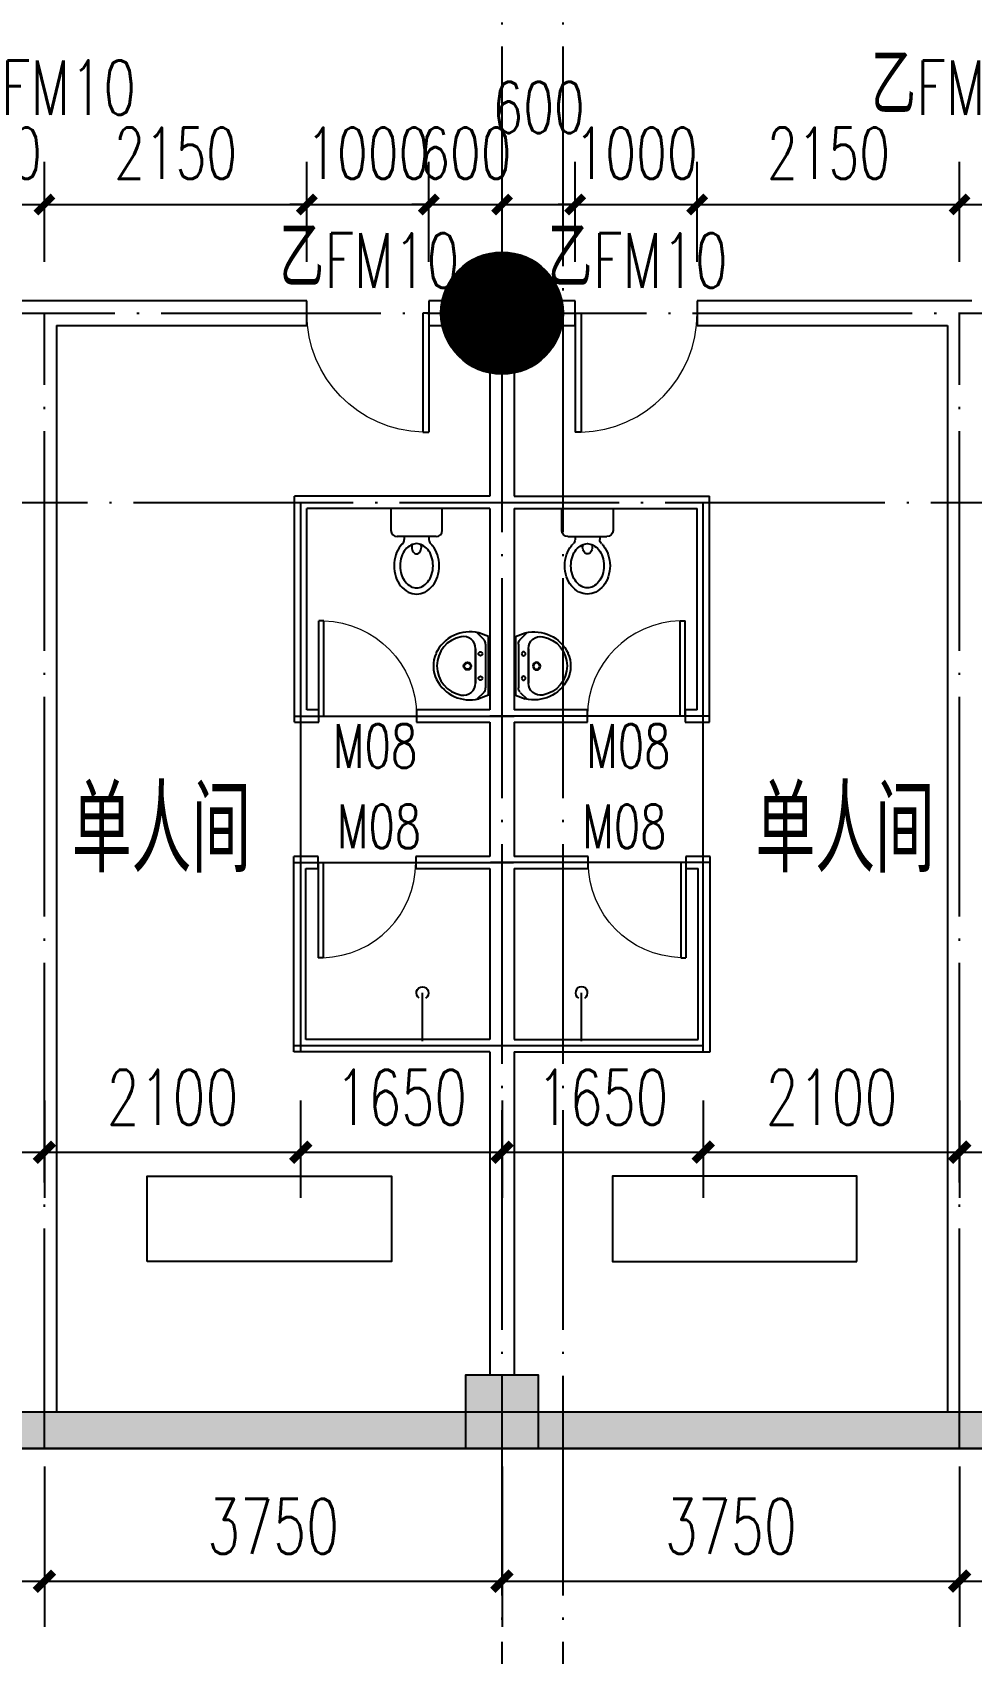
# Model space of a CAD drawing. Extents: x 246015 to 608740, y -108003 to 88400.
# Drawn here: x 434006 to 441702, y -31442 to -18161 of the extents above; entities that cross this region are included whole.
import ezdxf

# ---------------------------------------------------------------- set-up
doc = ezdxf.new("R2010")
doc.units = 0
doc.header["$LTSCALE"] = 3000
doc.header["$MEASUREMENT"] = 0
doc.header["$PDMODE"] = 1
doc.linetypes.add('DOTE', pattern=[2.42, 2, -0.2, 0.02, -0.2])
doc.layers.get('0').update_dxf_attribs({"linetype": 'CONTINUOUS'})
doc.layers.get('DEFPOINTS').update_dxf_attribs({"linetype": 'CONTINUOUS'})
for name, color, linetype in [('column', 9, 'CONTINUOUS'), ('dote', 1, 'DOTE'), ('LVTRY', 6, 'CONTINUOUS'), ('PUB_DIM', 3, 'CONTINUOUS'), ('PUB_HATCH', 8, 'CONTINUOUS'), ('PUB_TEXT', 7, 'CONTINUOUS'), ('stair', 2, 'CONTINUOUS'), ('WALL', 9, 'CONTINUOUS'), ('WINDOW', 4, 'CONTINUOUS'), ('WINDOW_TEXT', 7, 'CONTINUOUS')]:
    doc.layers.add(name, color=color, linetype=linetype)
doc.styles.add('_TCH_WINDOW', font='SIMPLEX', dxfattribs={"bigfont": 'GBCBIG'})
doc.styles.add('DIM_FONT', font='simplex.shx', dxfattribs={"width": 0.7, "bigfont": 'hztxt.shx'})
doc.dimstyles.new('DIMN140', dxfattribs={"dimscale": 1.4, "dimtxt": 300, "dimasz": 100, "dimexe": 250, "dimexo": 300, "dimgap": 150, "dimtad": 1, "dimdec": 0, "dimzin": 0, "dimdsep": 46, "dimtxsty": 'DIM_FONT', "dimblk": 'ARCHTICK', "dimcen": 0.09, "dimclrt": 7, "dimazin": 2, "dimtfac": 1, "dimtdec": 0, "dimtix": 1, "dimtmove": 2, "dimatfit": 3, "dimfxl": 0, "dimtolj": 1, "dimtzin": 0, "dimarcsym": 0})
doc.dimstyles.new('DIMN150', dxfattribs={"dimscale": 1.5, "dimtxt": 300, "dimasz": 100, "dimexe": 250, "dimexo": 300, "dimgap": 150, "dimtad": 1, "dimdec": 0, "dimzin": 0, "dimdsep": 46, "dimtxsty": 'DIM_FONT', "dimblk": 'ARCHTICK', "dimcen": 0.09, "dimclrt": 7, "dimazin": 2, "dimtfac": 1, "dimtdec": 0, "dimtix": 1, "dimtmove": 2, "dimatfit": 3, "dimfxl": 0, "dimtolj": 1, "dimtzin": 0, "dimarcsym": 0})

# ---------------------------------------------------------------- blocks, each defined once
blk = doc.blocks.new('_ARCHTICK')
at = {"color": 0, "linetype": 'ByBlock', "const_width": 0.4}
blk.add_lwpolyline([(-0.5, -0.5), (0.5, 0.5)], dxfattribs=at)
blk = doc.blocks.new('*D423')
at = {"layer": 'DEFPOINTS', "color": 0}
for p in [(443754, -19571), (441604, -20461), (443754, -20461)]:
    blk.add_point(p, dxfattribs=at)
at = {"layer": 'PUB_DIM', "color": 0, "lineweight": -2}
for p, q in [((441604, -20041), (441604, -19221)), ((443754, -20041), (443754, -19221)), ((441604, -19571), (443754, -19571))]:
    blk.add_line(p, q, dxfattribs=at)
at = {"layer": 'PUB_DIM', "color": 0, "lineweight": -2, "xscale": 140, "yscale": 140, "zscale": 140, "rotation": 180}
blk.add_blockref('_ARCHTICK', (441604, -19571), dxfattribs=at)
at = {"layer": 'PUB_DIM', "color": 0, "lineweight": -2, "xscale": 140, "yscale": 140, "zscale": 140}
blk.add_blockref('_ARCHTICK', (443754, -19571), dxfattribs=at)
at = {"layer": 'PUB_DIM', "color": 7, "insert": (442679, -19151), "char_height": 420, "attachment_point": 5, "style": 'DIM_FONT'}
blk.add_mtext('\\A1;2150', dxfattribs=at)
blk = doc.blocks.new('*D424')
at = {"layer": 'DEFPOINTS', "color": 0}
for p in [(441604, -19571), (439453, -20461), (441604, -20461)]:
    blk.add_point(p, dxfattribs=at)
at = {"layer": 'PUB_DIM', "color": 0, "lineweight": -2}
for p, q in [((439453, -20041), (439453, -19221)), ((441604, -20041), (441604, -19221)), ((439453, -19571), (441604, -19571))]:
    blk.add_line(p, q, dxfattribs=at)
at = {"layer": 'PUB_DIM', "color": 0, "lineweight": -2, "xscale": 140, "yscale": 140, "zscale": 140, "rotation": 180}
blk.add_blockref('_ARCHTICK', (439453, -19571), dxfattribs=at)
at = {"layer": 'PUB_DIM', "color": 0, "lineweight": -2, "xscale": 140, "yscale": 140, "zscale": 140}
blk.add_blockref('_ARCHTICK', (441604, -19571), dxfattribs=at)
at = {"layer": 'PUB_DIM', "color": 7, "insert": (440529, -19151), "char_height": 420, "attachment_point": 5, "style": 'DIM_FONT'}
blk.add_mtext('\\A1;2150', dxfattribs=at)
blk = doc.blocks.new('*D425')
at = {"layer": 'DEFPOINTS', "color": 0}
for p in [(439453, -19571), (438453, -20461), (439453, -20461)]:
    blk.add_point(p, dxfattribs=at)
at = {"layer": 'PUB_DIM', "color": 0, "lineweight": -2}
for p, q in [((438453, -20041), (438453, -19221)), ((439453, -20041), (439453, -19221)), ((438453, -19571), (438313, -19571)), ((438453, -19571), (439453, -19571)), ((439453, -19571), (439593, -19571))]:
    blk.add_line(p, q, dxfattribs=at)
at = {"layer": 'PUB_DIM', "color": 0, "lineweight": -2, "xscale": 140, "yscale": 140, "zscale": 140}
blk.add_blockref('_ARCHTICK', (438453, -19571), dxfattribs=at)
at = {"layer": 'PUB_DIM', "color": 0, "lineweight": -2, "xscale": 140, "yscale": 140, "zscale": 140, "rotation": 180}
blk.add_blockref('_ARCHTICK', (439453, -19571), dxfattribs=at)
at = {"layer": 'PUB_DIM', "color": 7, "insert": (438953, -19151), "char_height": 420, "attachment_point": 5, "style": 'DIM_FONT'}
blk.add_mtext('\\A1;1000', dxfattribs=at)
blk = doc.blocks.new('*D426')
at = {"layer": 'DEFPOINTS', "color": 0}
for p in [(438453, -19571), (437854, -20461), (438453, -20461)]:
    blk.add_point(p, dxfattribs=at)
at = {"layer": 'PUB_DIM', "color": 0, "lineweight": -2}
for p, q in [((437854, -20041), (437854, -19221)), ((438453, -20041), (438453, -19221)), ((437854, -19571), (438453, -19571))]:
    blk.add_line(p, q, dxfattribs=at)
at = {"layer": 'PUB_DIM', "color": 0, "lineweight": -2, "xscale": 140, "yscale": 140, "zscale": 140, "rotation": 180}
blk.add_blockref('_ARCHTICK', (437854, -19571), dxfattribs=at)
at = {"layer": 'PUB_DIM', "color": 0, "lineweight": -2, "xscale": 140, "yscale": 140, "zscale": 140}
blk.add_blockref('_ARCHTICK', (438453, -19571), dxfattribs=at)
at = {"layer": 'PUB_DIM', "color": 7, "insert": (438154, -18776), "char_height": 420, "attachment_point": 5, "style": 'DIM_FONT'}
blk.add_mtext('\\A1;600', dxfattribs=at)
blk = doc.blocks.new('*D427')
at = {"layer": 'DEFPOINTS', "color": 0}
for p in [(437854, -19571), (437254, -20461), (437854, -20461)]:
    blk.add_point(p, dxfattribs=at)
at = {"layer": 'PUB_DIM', "color": 0, "lineweight": -2}
for p, q in [((437254, -20041), (437254, -19221)), ((437854, -20041), (437854, -19221)), ((437254, -19571), (437114, -19571)), ((437254, -19571), (437854, -19571)), ((437854, -19571), (437994, -19571))]:
    blk.add_line(p, q, dxfattribs=at)
at = {"layer": 'PUB_DIM', "color": 0, "lineweight": -2, "xscale": 140, "yscale": 140, "zscale": 140}
blk.add_blockref('_ARCHTICK', (437254, -19571), dxfattribs=at)
at = {"layer": 'PUB_DIM', "color": 0, "lineweight": -2, "xscale": 140, "yscale": 140, "zscale": 140, "rotation": 180}
blk.add_blockref('_ARCHTICK', (437854, -19571), dxfattribs=at)
at = {"layer": 'PUB_DIM', "color": 7, "insert": (437554, -19151), "char_height": 420, "attachment_point": 5, "style": 'DIM_FONT'}
blk.add_mtext('\\A1;600', dxfattribs=at)
blk = doc.blocks.new('*D428')
at = {"layer": 'DEFPOINTS', "color": 0}
for p in [(437254, -19571), (436254, -20461), (437254, -20461)]:
    blk.add_point(p, dxfattribs=at)
at = {"layer": 'PUB_DIM', "color": 0, "lineweight": -2}
for p, q in [((436254, -20041), (436254, -19221)), ((437254, -20041), (437254, -19221)), ((436254, -19571), (436114, -19571)), ((436254, -19571), (437254, -19571)), ((437254, -19571), (437394, -19571))]:
    blk.add_line(p, q, dxfattribs=at)
at = {"layer": 'PUB_DIM', "color": 0, "lineweight": -2, "xscale": 140, "yscale": 140, "zscale": 140}
blk.add_blockref('_ARCHTICK', (436254, -19571), dxfattribs=at)
at = {"layer": 'PUB_DIM', "color": 0, "lineweight": -2, "xscale": 140, "yscale": 140, "zscale": 140, "rotation": 180}
blk.add_blockref('_ARCHTICK', (437254, -19571), dxfattribs=at)
at = {"layer": 'PUB_DIM', "color": 7, "insert": (436754, -19151), "char_height": 420, "attachment_point": 5, "style": 'DIM_FONT'}
blk.add_mtext('\\A1;1000', dxfattribs=at)
blk = doc.blocks.new('*D429')
at = {"layer": 'DEFPOINTS', "color": 0}
for p in [(436254, -19571), (434104, -20461), (436254, -20461)]:
    blk.add_point(p, dxfattribs=at)
at = {"layer": 'PUB_DIM', "color": 0, "lineweight": -2}
for p, q in [((434104, -20041), (434104, -19221)), ((436254, -20041), (436254, -19221)), ((434104, -19571), (436254, -19571))]:
    blk.add_line(p, q, dxfattribs=at)
at = {"layer": 'PUB_DIM', "color": 0, "lineweight": -2, "xscale": 140, "yscale": 140, "zscale": 140, "rotation": 180}
blk.add_blockref('_ARCHTICK', (434104, -19571), dxfattribs=at)
at = {"layer": 'PUB_DIM', "color": 0, "lineweight": -2, "xscale": 140, "yscale": 140, "zscale": 140}
blk.add_blockref('_ARCHTICK', (436254, -19571), dxfattribs=at)
at = {"layer": 'PUB_DIM', "color": 7, "insert": (435179, -19151), "char_height": 420, "attachment_point": 5, "style": 'DIM_FONT'}
blk.add_mtext('\\A1;2150', dxfattribs=at)
blk = doc.blocks.new('*D430')
at = {"layer": 'DEFPOINTS', "color": 0}
for p in [(434104, -19571), (433054, -20461), (434104, -20461)]:
    blk.add_point(p, dxfattribs=at)
at = {"layer": 'PUB_DIM', "color": 0, "lineweight": -2}
for p, q in [((433054, -20041), (433054, -19221)), ((434104, -20041), (434104, -19221)), ((433054, -19571), (432914, -19571)), ((433054, -19571), (434104, -19571)), ((434104, -19571), (434244, -19571))]:
    blk.add_line(p, q, dxfattribs=at)
at = {"layer": 'PUB_DIM', "color": 0, "lineweight": -2, "xscale": 140, "yscale": 140, "zscale": 140}
blk.add_blockref('_ARCHTICK', (433054, -19571), dxfattribs=at)
at = {"layer": 'PUB_DIM', "color": 0, "lineweight": -2, "xscale": 140, "yscale": 140, "zscale": 140, "rotation": 180}
blk.add_blockref('_ARCHTICK', (434104, -19571), dxfattribs=at)
at = {"layer": 'PUB_DIM', "color": 7, "insert": (433579, -19151), "char_height": 420, "attachment_point": 5, "style": 'DIM_FONT'}
blk.add_mtext('\\A1;1050', dxfattribs=at)
blk = doc.blocks.new('*D714')
at = {"layer": 'DEFPOINTS', "color": 0}
for p in [(441604, -29461), (445354, -29461), (445354, -30849)]:
    blk.add_point(p, dxfattribs=at)
at = {"layer": 'PUB_DIM', "color": 0, "lineweight": -2}
for p, q in [((441604, -29911), (441604, -31224)), ((445354, -29911), (445354, -31224)), ((441604, -30849), (445354, -30849))]:
    blk.add_line(p, q, dxfattribs=at)
at = {"layer": 'PUB_DIM', "color": 0, "lineweight": -2, "xscale": 150, "yscale": 150, "zscale": 150, "rotation": 180}
blk.add_blockref('_ARCHTICK', (441604, -30849), dxfattribs=at)
at = {"layer": 'PUB_DIM', "color": 0, "lineweight": -2, "xscale": 150, "yscale": 150, "zscale": 150}
blk.add_blockref('_ARCHTICK', (445354, -30849), dxfattribs=at)
at = {"layer": 'PUB_DIM', "color": 7, "insert": (443479, -30399), "char_height": 450, "attachment_point": 5, "style": 'DIM_FONT'}
blk.add_mtext('\\A1;3750', dxfattribs=at)
blk = doc.blocks.new('*D715')
at = {"layer": 'DEFPOINTS', "color": 0}
for p in [(437854, -29461), (441604, -29461), (441604, -30849)]:
    blk.add_point(p, dxfattribs=at)
at = {"layer": 'PUB_DIM', "color": 0, "lineweight": -2}
for p, q in [((437854, -29911), (437854, -31224)), ((441604, -29911), (441604, -31224)), ((437854, -30849), (441604, -30849))]:
    blk.add_line(p, q, dxfattribs=at)
at = {"layer": 'PUB_DIM', "color": 0, "lineweight": -2, "xscale": 150, "yscale": 150, "zscale": 150, "rotation": 180}
blk.add_blockref('_ARCHTICK', (437854, -30849), dxfattribs=at)
at = {"layer": 'PUB_DIM', "color": 0, "lineweight": -2, "xscale": 150, "yscale": 150, "zscale": 150}
blk.add_blockref('_ARCHTICK', (441604, -30849), dxfattribs=at)
at = {"layer": 'PUB_DIM', "color": 7, "insert": (439729, -30399), "char_height": 450, "attachment_point": 5, "style": 'DIM_FONT'}
blk.add_mtext('\\A1;3750', dxfattribs=at)
blk = doc.blocks.new('*D716')
at = {"layer": 'DEFPOINTS', "color": 0}
for p in [(434104, -29461), (437854, -29461), (437854, -30849)]:
    blk.add_point(p, dxfattribs=at)
at = {"layer": 'PUB_DIM', "color": 0, "lineweight": -2}
for p, q in [((434104, -29911), (434104, -31224)), ((437854, -29911), (437854, -31224)), ((434104, -30849), (437854, -30849))]:
    blk.add_line(p, q, dxfattribs=at)
at = {"layer": 'PUB_DIM', "color": 0, "lineweight": -2, "xscale": 150, "yscale": 150, "zscale": 150, "rotation": 180}
blk.add_blockref('_ARCHTICK', (434104, -30849), dxfattribs=at)
at = {"layer": 'PUB_DIM', "color": 0, "lineweight": -2, "xscale": 150, "yscale": 150, "zscale": 150}
blk.add_blockref('_ARCHTICK', (437854, -30849), dxfattribs=at)
at = {"layer": 'PUB_DIM', "color": 7, "insert": (435979, -30399), "char_height": 450, "attachment_point": 5, "style": 'DIM_FONT'}
blk.add_mtext('\\A1;3750', dxfattribs=at)
blk = doc.blocks.new('*D717')
at = {"layer": 'DEFPOINTS', "color": 0}
for p in [(430354, -29461), (434104, -29461), (434104, -30849)]:
    blk.add_point(p, dxfattribs=at)
at = {"layer": 'PUB_DIM', "color": 0, "lineweight": -2}
for p, q in [((430354, -29911), (430354, -31224)), ((434104, -29911), (434104, -31224)), ((430354, -30849), (434104, -30849))]:
    blk.add_line(p, q, dxfattribs=at)
at = {"layer": 'PUB_DIM', "color": 0, "lineweight": -2, "xscale": 150, "yscale": 150, "zscale": 150, "rotation": 180}
blk.add_blockref('_ARCHTICK', (430354, -30849), dxfattribs=at)
at = {"layer": 'PUB_DIM', "color": 0, "lineweight": -2, "xscale": 150, "yscale": 150, "zscale": 150}
blk.add_blockref('_ARCHTICK', (434104, -30849), dxfattribs=at)
at = {"layer": 'PUB_DIM', "color": 7, "insert": (432229, -30399), "char_height": 450, "attachment_point": 5, "style": 'DIM_FONT'}
blk.add_mtext('\\A1;3750', dxfattribs=at)
blk = doc.blocks.new('*D761')
at = {"layer": 'DEFPOINTS', "color": 0}
for p in [(432003, -26462), (434104, -26462), (434104, -27335)]:
    blk.add_point(p, dxfattribs=at)
at = {"layer": 'PUB_DIM', "color": 0, "lineweight": -2}
for p, q in [((432003, -26912), (432003, -27710)), ((434104, -26912), (434104, -27710)), ((432003, -27335), (434104, -27335))]:
    blk.add_line(p, q, dxfattribs=at)
at = {"layer": 'PUB_DIM', "color": 0, "lineweight": -2, "xscale": 150, "yscale": 150, "zscale": 150, "rotation": 180}
blk.add_blockref('_ARCHTICK', (432003, -27335), dxfattribs=at)
at = {"layer": 'PUB_DIM', "color": 0, "lineweight": -2, "xscale": 150, "yscale": 150, "zscale": 150}
blk.add_blockref('_ARCHTICK', (434104, -27335), dxfattribs=at)
at = {"layer": 'PUB_DIM', "color": 7, "insert": (433054, -26885), "char_height": 450, "attachment_point": 5, "style": 'DIM_FONT'}
blk.add_mtext('\\A1;2100', dxfattribs=at)
blk = doc.blocks.new('*D762')
at = {"layer": 'DEFPOINTS', "color": 0}
for p in [(434104, -26462), (436204, -26462), (436204, -27335)]:
    blk.add_point(p, dxfattribs=at)
at = {"layer": 'PUB_DIM', "color": 0, "lineweight": -2}
for p, q in [((434104, -26912), (434104, -27710)), ((436204, -26912), (436204, -27710)), ((434104, -27335), (436204, -27335))]:
    blk.add_line(p, q, dxfattribs=at)
at = {"layer": 'PUB_DIM', "color": 0, "lineweight": -2, "xscale": 150, "yscale": 150, "zscale": 150, "rotation": 180}
blk.add_blockref('_ARCHTICK', (434104, -27335), dxfattribs=at)
at = {"layer": 'PUB_DIM', "color": 0, "lineweight": -2, "xscale": 150, "yscale": 150, "zscale": 150}
blk.add_blockref('_ARCHTICK', (436204, -27335), dxfattribs=at)
at = {"layer": 'PUB_DIM', "color": 7, "insert": (435154, -26885), "char_height": 450, "attachment_point": 5, "style": 'DIM_FONT'}
blk.add_mtext('\\A1;2100', dxfattribs=at)
blk = doc.blocks.new('*D763')
at = {"layer": 'DEFPOINTS', "color": 0}
for p in [(436204, -26462), (437854, -26462), (437854, -27335)]:
    blk.add_point(p, dxfattribs=at)
at = {"layer": 'PUB_DIM', "color": 0, "lineweight": -2}
for p, q in [((436204, -26912), (436204, -27710)), ((437854, -26912), (437854, -27710)), ((436204, -27335), (437854, -27335))]:
    blk.add_line(p, q, dxfattribs=at)
at = {"layer": 'PUB_DIM', "color": 0, "lineweight": -2, "xscale": 150, "yscale": 150, "zscale": 150, "rotation": 180}
blk.add_blockref('_ARCHTICK', (436204, -27335), dxfattribs=at)
at = {"layer": 'PUB_DIM', "color": 0, "lineweight": -2, "xscale": 150, "yscale": 150, "zscale": 150}
blk.add_blockref('_ARCHTICK', (437854, -27335), dxfattribs=at)
at = {"layer": 'PUB_DIM', "color": 7, "insert": (437029, -26885), "char_height": 450, "attachment_point": 5, "style": 'DIM_FONT'}
blk.add_mtext('\\A1;1650', dxfattribs=at)
blk = doc.blocks.new('*D764')
at = {"layer": 'DEFPOINTS', "color": 0}
for p in [(437854, -26462), (439503, -26462), (439503, -27335)]:
    blk.add_point(p, dxfattribs=at)
at = {"layer": 'PUB_DIM', "color": 0, "lineweight": -2}
for p, q in [((437854, -26912), (437854, -27710)), ((439503, -26912), (439503, -27710)), ((437854, -27335), (439503, -27335))]:
    blk.add_line(p, q, dxfattribs=at)
at = {"layer": 'PUB_DIM', "color": 0, "lineweight": -2, "xscale": 150, "yscale": 150, "zscale": 150, "rotation": 180}
blk.add_blockref('_ARCHTICK', (437854, -27335), dxfattribs=at)
at = {"layer": 'PUB_DIM', "color": 0, "lineweight": -2, "xscale": 150, "yscale": 150, "zscale": 150}
blk.add_blockref('_ARCHTICK', (439503, -27335), dxfattribs=at)
at = {"layer": 'PUB_DIM', "color": 7, "insert": (438679, -26885), "char_height": 450, "attachment_point": 5, "style": 'DIM_FONT'}
blk.add_mtext('\\A1;1650', dxfattribs=at)
blk = doc.blocks.new('*D765')
at = {"layer": 'DEFPOINTS', "color": 0}
for p in [(439503, -26462), (441604, -26462), (441604, -27335)]:
    blk.add_point(p, dxfattribs=at)
at = {"layer": 'PUB_DIM', "color": 0, "lineweight": -2}
for p, q in [((439503, -26912), (439503, -27710)), ((441604, -26912), (441604, -27710)), ((439503, -27335), (441604, -27335))]:
    blk.add_line(p, q, dxfattribs=at)
at = {"layer": 'PUB_DIM', "color": 0, "lineweight": -2, "xscale": 150, "yscale": 150, "zscale": 150, "rotation": 180}
blk.add_blockref('_ARCHTICK', (439503, -27335), dxfattribs=at)
at = {"layer": 'PUB_DIM', "color": 0, "lineweight": -2, "xscale": 150, "yscale": 150, "zscale": 150}
blk.add_blockref('_ARCHTICK', (441604, -27335), dxfattribs=at)
at = {"layer": 'PUB_DIM', "color": 7, "insert": (440554, -26885), "char_height": 450, "attachment_point": 5, "style": 'DIM_FONT'}
blk.add_mtext('\\A1;2100', dxfattribs=at)
blk = doc.blocks.new('*D766')
at = {"layer": 'DEFPOINTS', "color": 0}
for p in [(441604, -26462), (443704, -26462), (443704, -27335)]:
    blk.add_point(p, dxfattribs=at)
at = {"layer": 'PUB_DIM', "color": 0, "lineweight": -2}
for p, q in [((441604, -26912), (441604, -27710)), ((443704, -26912), (443704, -27710)), ((441604, -27335), (443704, -27335))]:
    blk.add_line(p, q, dxfattribs=at)
at = {"layer": 'PUB_DIM', "color": 0, "lineweight": -2, "xscale": 150, "yscale": 150, "zscale": 150, "rotation": 180}
blk.add_blockref('_ARCHTICK', (441604, -27335), dxfattribs=at)
at = {"layer": 'PUB_DIM', "color": 0, "lineweight": -2, "xscale": 150, "yscale": 150, "zscale": 150}
blk.add_blockref('_ARCHTICK', (443704, -27335), dxfattribs=at)
at = {"layer": 'PUB_DIM', "color": 7, "insert": (442654, -26885), "char_height": 450, "attachment_point": 5, "style": 'DIM_FONT'}
blk.add_mtext('\\A1;2100', dxfattribs=at)
blk = doc.blocks.new('_YZH')
blk.add_circle((0, 0), 0.5)
at = {"layer": 'PUB_HATCH', "const_width": 0.5}
blk.add_lwpolyline([(-0.25, 0, 1), (0.25, 0, 1)], format="xyb", close=True, dxfattribs=at)
blk = doc.blocks.new('$DorLib2D$00000001')
for p, q in [((0.45, 0.975), (0.5, 0.975)), ((0.45, 0), (0.45, 0.975)), ((0.5, 0), (0.5, 0.975)), ((0.5, 0), (0.45, 0))]:
    blk.add_line(p, q)
at = {"lineweight": 13}
blk.add_arc((0.475, 0), 0.975, 91.4693, 180, dxfattribs=at)
blk = doc.blocks.new('$lvtry$00000005')
for p, q in [((-210, 0, 0), (-210, -180, 0)), ((210, 0, 0), (-210, 0, 0)), ((210, -180, 0), (210, 0, 0)), ((160, -230, 0), (-160, -230, 0)), ((-101, -230, 0), (-101, -254, 0)), ((101, -230, 0), (101, -254, 0))]:
    blk.add_line(p, q)
at = {"elevation": 0}
blk.add_lwpolyline([(-135, -469, 0.080312), (-123, -544, 0.089014), (-92, -602, 0.104918), (-46, -639, 0.119812), (0, -650, 0.119812), (46, -639, 0.104918), (92, -602, 0.089014), (123, -544, 0.080312), (135, -469, 0.080312), (123, -395, 0.089014), (92, -337, 0.104918), (46, -300, 0.119812), (0, -288, 0.119812), (-46, -300, 0.104918), (-92, -337, 0.089014), (-123, -395, 0.080312)], format="xyb", close=True, dxfattribs=at)
for points in [[(-35, -295, 0.013578), (-36, -298, 0.073567), (-39, -318, 0.073567)], [(-39, -318, 0.073567), (-36, -339, 0.084454), (-27, -356, 0.10642), (-14, -368, 0.129709), (0, -372, 0.129709), (14, -368, 0.10642), (27, -356, 0.084454), (36, -339, 0.073567), (39, -318, 0.073567), (36, -298, 0.014016), (35, -295, 0.10642)]]:
    blk.add_lwpolyline(points, format="xyb", dxfattribs=at)
for centre, radius, start, end in [((-160, -180, 0), 50, 180, 270), ((-151, -254, 0), 50, 314.8144, 0), ((151, -254, 0), 50, 180, 225.2555), ((160, -180, 0), 50, 270, 0), ((102, -469, 0), 287, 161.6333, 180), ((52, -453, 0), 235, 141.2863, 161.6333), ((20, -427, 0), 194, 134.8144, 141.2863), ((-20, -427, 0), 194, 38.7137, 45.2555), ((-52, -453, 0), 235, 18.3667, 38.7137), ((-102, -469, 0), 287, 0, 18.3667), ((102, -469, 0), 287, 180, 198.3667), ((-102, -469, 0), 287, 341.6333, 0), ((52, -486, 0), 235, 198.3667, 218.7137), ((20, -512, 0), 194, 218.7137, 242.6714), ((-20, -512, 0), 194, 297.3286, 321.2863), ((-52, -486, 0), 235, 321.2863, 341.6333), ((0, -551, 0), 150, 242.6714, 270), ((0, -551, 0), 150, 270, 297.3286)]:
    blk.add_arc(centre, radius, start, end)
blk = doc.blocks.new('$lvtry$00000010')
blk.add_line((0, -37), (0, -432))
blk.add_arc((0, -432), 50, 121.0332, 58.9668)
blk = doc.blocks.new('$lvtry$00000178')
for p, q in [((-240, 0, 0), (-270, -79, 0)), ((240, 0, 0), (-240, 0, 0)), ((-237, 0, 0), (239, 0, 0)), ((240, 0, 0), (270, -79, 0)), ((-213, -36, 0), (-271, -91, 0)), ((-179, -23, 0), (181, -23, 0)), ((-141, -105, 0), (141, -105, 0)), ((141, -105, 0), (-141, -105, 0)), ((217, -37, 0), (274, -95, 0))]:
    blk.add_line(p, q)
for centre, radius in [((-99, -65, 0), 16.3), ((101, -65, 0), 16.3), ((2, -172, 0), 31.6)]:
    blk.add_circle(centre, radius)
at = {"lineweight": 13}
blk.add_circle((2, -172, 0), 23, dxfattribs=at)
for centre, radius, start, end in [((28, -152, 0), 307, 166.1751, 244.7296), ((-141, -205, 0), 100, 90, 190.5602), ((-179, -73, 0), 50, 90, 133.181), ((-28, -152, 0), 307, 297.0639, 13.8249), ((141, -205, 0), 100, 349.4398, 90), ((181, -73, 0), 50, 44.5607, 90), ((0, -179, 0), 243, 190.5602, 349.4398), ((0, -201, 0), 250, 245.8071, 296.4628)]:
    blk.add_arc(centre, radius, start, end)
blk.add_point((1, -65, 0))
blk = doc.blocks.new('_FZH')
blk.add_lwpolyline([(-0.5, -0.5), (0.5, -0.5), (0.5, 0.5), (-0.5, 0.5)], close=True)
at = {"layer": 'PUB_HATCH'}
blk.add_solid([(-0.5, -0.5), (0.5, -0.5), (-0.5, 0.5), (0.5, 0.5)], dxfattribs=at)

msp = doc.modelspace()

# ---------------------------------------------------------------- hatches: boundary and pattern name
at = {"layer": 'PUB_HATCH'}
for points in [[(430353.9, -29461.4), (430353.9, -29761.4), (434103.9, -29761.4), (434103.9, -29461.4)], [(437553.9, -29761.4), (437553.9, -29461.4), (434103.9, -29461.4), (434103.9, -29761.4)], [(438153.9, -29461.4), (438153.9, -29761.4), (441603.9, -29761.4), (441603.9, -29461.4)], [(445053.9, -29761.4), (445053.9, -29461.4), (441603.9, -29461.4), (441603.9, -29761.4)]]:
    msp.add_hatch(color=256, dxfattribs=at).paths.add_polyline_path(points)

# ---------------------------------------------------------------- linework, layer by layer
at = {"layer": 'dote', "ltscale": 0.3}
for p, q in [((437853.9, -81061.4), (437853.9, 53538.6)), ((438353.9, -81061.4), (438353.9, 706.8)), ((295667.9, -20461.4), (554353.9, -20461.4)), ((434103.9, -29761.4), (434103.9, -20461.4)), ((441603.9, -29761.4), (441603.9, -20461.4)), ((417410.9, -22011.4), (454653.9, -22011.4)), ((436153.9, -23761.6), (437953.9, -23761.6)), ((439553.9, -23761.6), (437753.9, -23761.6)), ((436147.3, -24961.7), (437947.3, -24961.7)), ((439560.4, -24961.7), (437760.4, -24961.7)), ((295667.9, -29461.4), (554353.9, -29461.4))]:
    msp.add_line(p, q, dxfattribs=at)
at = {"layer": 'dote'}
for p, q in [((436204.3, -26511.7), (436204.3, -22011.4)), ((439503.4, -26511.7), (439503.4, -22011.4)), ((436147.3, -26461.7), (439503.4, -26461.7))]:
    msp.add_line(p, q, dxfattribs=at)
at = {"layer": 'LVTRY'}
for points in [[(434947, -28231), (434947, -27531), (436947, -27531), (436947, -28231), (434947, -28231)], [(440760.7, -28231), (440760.7, -27531), (438760.7, -27531), (438760.7, -28231), (440760.7, -28231)]]:
    msp.add_lwpolyline(points, close=True, dxfattribs=at)
at = {"layer": 'stair'}
msp.add_lwpolyline([(299553.9, 3467.8), (299553.9, 28838.6), (316453.9, 28838.6), (316453.9, 27409.7), (323493.1, 28025.5), (322800.2, 35945.3, -0.0349916), (393128.8, 42129.1), (393066.7, 42838.6), (467189.2, 42838.6), (467163, 42538.6), (467127.7, 42135.3, -0.0358539), (537955.2, 35916.1), (536854.9, 23339.1), (538648, 23182.2), (537798.3, 13438.6), (553653.9, 13438.6), (553653.9, -20761.4), (454653.9, -20761.4), (454653.9, -29761.4), (393186.2, -29761.4), (325560.9, -48546.2), (299553.9, 3467.8)], format="xyb", close=True, dxfattribs=at)
at = {"layer": 'WALL'}
for p, q in [((434103.9, -20361.4), (433053.9, -20361.4)), ((436254.3, -20361.4), (434103.9, -20361.4)), ((436254.3, -20561.4), (436254.3, -20361.4)), ((437364, -20361.4), (437254.3, -20361.4)), ((437254.3, -20361.4), (437254.3, -20561.4)), ((438453.4, -20361.4), (438343.8, -20361.4)), ((438453.4, -20561.4), (438453.4, -20361.4)), ((441703.9, -20361.4), (439453.4, -20361.4)), ((439453.4, -20361.4), (439453.4, -20561.4)), ((434203.9, -20561.4), (436254.3, -20561.4)), ((434203.9, -20561.4), (434203.9, -29461.4)), ((437254.3, -20561.4), (437364, -20561.4)), ((438343.8, -20561.4), (438453.4, -20561.4)), ((439453.4, -20561.4), (441503.9, -20561.4)), ((441503.9, -20561.4), (441503.9, -29461.4)), ((437753.9, -20951.3), (437753.9, -21961.4)), ((437953.9, -20951.3), (437953.9, -21961.4)), ((437753.9, -21961.4), (436153.9, -21961.4)), ((436153.9, -23811.6), (436153.9, -21961.4)), ((437953.9, -21961.4), (439553.9, -21961.4)), ((439553.9, -23811.6), (439553.9, -21961.4)), ((437753.9, -22061.4), (436253.9, -22061.4)), ((436253.9, -23711.6), (436253.9, -22061.4)), ((437753.9, -22061.4), (437753.9, -23711.6)), ((437953.9, -22061.4), (437953.9, -23711.6)), ((437953.9, -22061.4), (439453.9, -22061.4)), ((439453.9, -23711.6), (439453.9, -22061.4)), ((436353.9, -23711.6), (436253.9, -23711.6)), ((436353.9, -23811.6), (436353.9, -23711.6)), ((437753.9, -23711.6), (437153.9, -23711.6)), ((437153.9, -23711.6), (437153.9, -23811.6)), ((438553.9, -23711.6), (437953.9, -23711.6)), ((438553.9, -23811.6), (438553.9, -23711.6)), ((439453.9, -23711.6), (439353.9, -23711.6)), ((439353.9, -23711.6), (439353.9, -23811.6)), ((436153.9, -23811.6), (436353.9, -23811.6)), ((437153.9, -23811.6), (437753.9, -23811.6)), ((437753.9, -23811.6), (437753.9, -24911.7)), ((437953.9, -23811.6), (437953.9, -24911.7)), ((437953.9, -23811.6), (438553.9, -23811.6)), ((439353.9, -23811.6), (439553.9, -23811.6)), ((436347.3, -24911.7), (436147.3, -24911.7)), ((436147.3, -26511.7), (436147.3, -24911.7)), ((436347.3, -25011.7), (436347.3, -24911.7)), ((437753.9, -24911.7), (437147.3, -24911.7)), ((437147.3, -24911.7), (437147.3, -25011.7)), ((438560.4, -24911.7), (437953.9, -24911.7)), ((438560.4, -25011.7), (438560.4, -24911.7)), ((439560.4, -24911.7), (439360.4, -24911.7)), ((439360.4, -24911.7), (439360.4, -25011.7)), ((439560.4, -26511.7), (439560.4, -24911.7)), ((436247.3, -25011.7), (436347.3, -25011.7)), ((436247.3, -26411.7), (436247.3, -25011.7)), ((437147.3, -25011.7), (437753.9, -25011.7)), ((437753.9, -25011.7), (437753.9, -26411.7)), ((437953.9, -25011.7), (437953.9, -26411.7)), ((437953.9, -25011.7), (438560.4, -25011.7)), ((439360.4, -25011.7), (439460.4, -25011.7)), ((439460.4, -26411.7), (439460.4, -25011.7)), ((437753.9, -26411.7), (436247.3, -26411.7)), ((437953.9, -26411.7), (439460.4, -26411.7)), ((437753.9, -26511.7), (436147.3, -26511.7)), ((437753.9, -26511.7), (437753.9, -29161.4)), ((437953.9, -26511.7), (437953.9, -29161.4)), ((437953.9, -26511.7), (439560.4, -26511.7)), ((430353.9, -29461.4), (434103.9, -29461.4)), ((434103.9, -29461.4), (437553.9, -29461.4)), ((438153.9, -29461.4), (441603.9, -29461.4)), ((441603.9, -29461.4), (445053.9, -29461.4)), ((430353.9, -29761.4), (434103.9, -29761.4)), ((434103.9, -29761.4), (437553.9, -29761.4)), ((438153.9, -29761.4), (441603.9, -29761.4)), ((441603.9, -29761.4), (445053.9, -29761.4))]:
    msp.add_line(p, q, dxfattribs=at)

# ---------------------------------------------------------------- block references
at = {"layer": 'column', "xscale": 1000, "yscale": 1000, "zscale": 1000}
msp.add_blockref('_YZH', (437853.9, -20461.4), dxfattribs=at)
at = {"layer": 'column', "xscale": 600, "yscale": 600, "zscale": 600, "rotation": 90.00000001325128}
msp.add_blockref('_FZH', (437853.9, -29461.4), dxfattribs=at)
at = {"layer": 'LVTRY'}
msp.add_blockref('$lvtry$00000005', (437153.9, -22061.4), dxfattribs=at)
for name, p, yscale, rotation in [('$lvtry$00000005', (438553.9, -22061.4), -0.9999999999999998, 180), ('$lvtry$00000178', (437965.1, -23350.9), -0.9999999999999998, 270.0000000001104), ('$lvtry$00000010', (437202, -26461.4, 0), -0.9999999999999988, 359.9999745933305)]:
    msp.add_blockref(name, p, dxfattribs=dict(at, yscale=yscale, rotation=rotation))
for name, p, rotation in [('$lvtry$00000178', (437742.6, -23350.9), 269.9999999998895), ('$lvtry$00000010', (438505.8, -26461.4, 0), 180.0000254066695)]:
    msp.add_blockref(name, p, dxfattribs=dict(at, rotation=rotation))
at = {"layer": 'WINDOW', "yscale": 1000, "rotation": 179.9999999986701}
for p, xscale, zscale in [((436754.3, -20461.4), -1000, -1000), ((438953.4, -20461.4), 1000, 1000)]:
    msp.add_blockref('$DorLib2D$00000001', p, dxfattribs=dict(at, xscale=xscale, zscale=zscale))
at = {"layer": 'WINDOW'}
ref = msp.add_blockref('$DorLib2D$00000001', (436753.9, -23761.6), dxfattribs=dict(at, xscale=800, yscale=-800, zscale=800, rotation=180))
ref.add_attrib('A', 'M08', (436500.9, -24844.5), dxfattribs={"layer": 'WINDOW_TEXT', "height": 357, "style": '_TCH_WINDOW', "width": 0.705882})
ref = msp.add_blockref('$DorLib2D$00000001', (438953.9, -23761.6), dxfattribs=dict(at, xscale=800, yscale=800, zscale=800))
ref.add_attrib('A', 'M08', (438510.8, -24844.5), dxfattribs={"layer": 'WINDOW_TEXT', "height": 357, "style": '_TCH_WINDOW', "width": 0.705882})
ref = msp.add_blockref('$DorLib2D$00000001', (436747.3, -24961.7), dxfattribs=dict(at, xscale=800, yscale=800, zscale=800, rotation=180))
ref.add_attrib('A', 'M08', (436468.6, -24185.1), dxfattribs={"layer": 'WINDOW_TEXT', "height": 357, "style": '_TCH_WINDOW', "width": 0.705882})
ref = msp.add_blockref('$DorLib2D$00000001', (438960.4, -24961.7), dxfattribs=dict(at, xscale=800, yscale=-800, zscale=800))
ref.add_attrib('A', 'M08', (438543.1, -24185.1), dxfattribs={"layer": 'WINDOW_TEXT', "height": 357, "style": '_TCH_WINDOW', "width": 0.705882})

# ---------------------------------------------------------------- texts
at = {"layer": 'PUB_TEXT', "style": 'DIM_FONT', "width": 0.7}
for p in [(434328.6, -25043.6), (439930.7, -25043.6)]:
    msp.add_text('单人间', height=700, dxfattribs=at).set_placement(p)
at = {"layer": 'WINDOW_TEXT', "style": '_TCH_WINDOW'}
for p in [(440879.6, -18836.4), (436030, -20252.9), (438229.1, -20252.9)]:
    msp.add_text('乙', height=506.4, rotation=360, dxfattribs=at).set_placement(p)
at = {"layer": 'WINDOW_TEXT', "style": '_TCH_WINDOW', "width": 0.705882}
for p in [(433748.2, -18836.4), (441248.2, -18836.4), (436398.6, -20252.9), (438597.7, -20252.9)]:
    msp.add_text('FM10', height=446.25, rotation=360, dxfattribs=at).set_placement(p)

# ---------------------------------------------------------------- dimensions: what is measured, and where the dimension line sits
at = {"layer": 'PUB_DIM'}
dim = msp.add_linear_dim(base=(438453.4281, -19570.562), p1=(437853.8654, -20461.3735), p2=(438453.4281, -20461.3735), angle=0, dimstyle='DIMN140', dxfattribs=at)
dim.commit()
dim.dimension.update_dxf_attribs({"geometry": '*D426', "text_midpoint": (438153.6467, -18776.062), "dimtype": 129})
for p1, p2, distance, dimstyle, picture, middle in [((433053.9, -20461.4), (434103.9, -20461.4), 890.8, 'DIMN140', '*D430', (433578.9, -19150.6)), ((434103.9, -20461.4), (436254.3, -20461.4), 890.8, 'DIMN140', '*D429', (435179.1, -19150.6)), ((436254.3, -20461.4), (437254.3, -20461.4), 890.8, 'DIMN140', '*D428', (436754.3, -19150.6)), ((437254.3, -20461.4), (437853.9, -20461.4), 890.8, 'DIMN140', '*D427', (437554.1, -19150.6)), ((438453.4, -20461.4), (439453.4, -20461.4), 890.8, 'DIMN140', '*D425', (438953.4, -19150.6)), ((439453.4281, -20461.3735), (441603.8654, -20461.3735), 890.8115, 'DIMN140', '*D424', (440528.6467, -19150.562)), ((441603.9, -20461.4), (443754.3, -20461.4), 890.8, 'DIMN140', '*D423', (442679.1, -19150.6)), ((432003.3886, -26461.6892), (434103.8654, -26461.6892), -873.5536, 'DIMN150', '*D761', (433053.627, -26885.2428)), ((434103.9, -26461.7), (436204.3, -26461.7), -873.6, 'DIMN150', '*D762', (435154.1, -26885.2)), ((436204.3, -26461.7), (437853.9, -26461.7), -873.6, 'DIMN150', '*D763', (437029.1, -26885.2)), ((437853.8654, -26461.6892), (439503.3886, -26461.6892), -873.5536, 'DIMN150', '*D764', (438678.627, -26885.2428)), ((439503.3886, -26461.6892), (441603.8654, -26461.6892), -873.5536, 'DIMN150', '*D765', (440553.627, -26885.2428)), ((441603.9, -26461.7), (443704.3, -26461.7), -873.6, 'DIMN150', '*D766', (442654.1, -26885.2)), ((430353.9, -29461.4), (434103.9, -29461.4), -1387.1, 'DIMN150', '*D717', (432228.9, -30398.5)), ((434103.9, -29461.4), (437853.9, -29461.4), -1387.1, 'DIMN150', '*D716', (435978.9, -30398.5)), ((437853.9, -29461.4), (441603.9, -29461.4), -1387.1, 'DIMN150', '*D715', (439728.9, -30398.5)), ((441603.9, -29461.4), (445353.9, -29461.4), -1387.1, 'DIMN150', '*D714', (443478.9, -30398.5))]:
    dim = msp.add_aligned_dim(p1=p1, p2=p2, distance=distance, dimstyle=dimstyle, dxfattribs=at)
    dim.commit()
    dim.dimension.update_dxf_attribs({"geometry": picture, "text_midpoint": middle})

doc.saveas('drawing.dxf')
